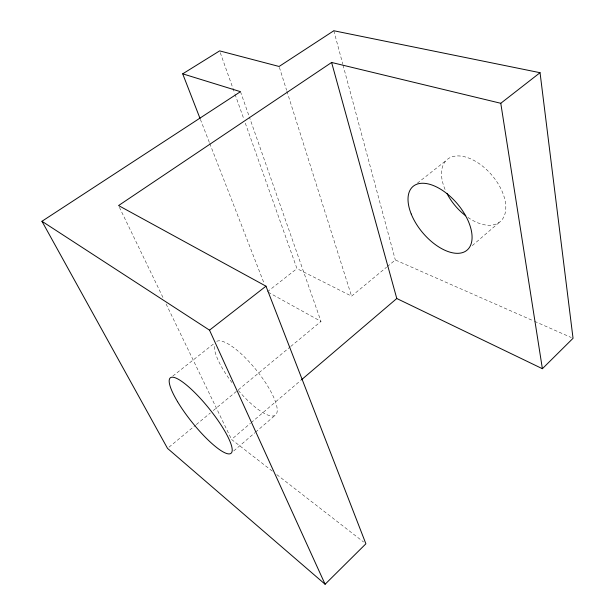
<?xml version="1.0" encoding="UTF-8"?>
<svg xmlns="http://www.w3.org/2000/svg" width="615" height="615" viewBox="0 0 615 615"><rect width="100%" height="100%" fill="white"/><g stroke="black" fill="none" stroke-linecap="round" stroke-linejoin="round"><path stroke-width="0.46" stroke-dasharray="3.08 2.31" d="M233.746 450.941L254.841 432.776M255.571 432.153L275.213 415.24M472.282 245.616L499.626 222.077M272.291 471.105L231.532 439.448L250.459 423.305M251.181 422.682L300.689 380.462M168.994 447.166L195.555 425.196M196.293 424.581L210.315 412.988M213.267 410.543L237.621 390.402M238.359 389.795L290.011 347.068M290.749 346.46L320.999 321.43L249.367 117.004M245.3 123.154L296.96 268.601L351.565 296.153L386.566 267.202M387.289 266.603L395.314 259.968L533.643 320.938M172.8 376.072L214.65 343.07M417.316 183.224L446.206 160.43M267.371 291.771L296.96 268.601M534.52 321.322L571.289 337.527M268.209 292.233L320.999 321.43M276.819 474.619L363.626 542.03M119.402 207.278L163.167 297.906M166.088 303.941L231.532 439.448M200.39 119.379L209.415 142.603M209.761 143.495L264.242 283.73M220.27 52.69L234.715 93.342M235.038 94.249L244.017 119.541M240.488 91.673L249.052 116.097M279.387 67.389L286.605 90.267M286.89 91.181L351.565 296.153M333.822 30.75L342.786 64.16M343.032 65.082L395.314 259.968M445.076 189.497A40.821 23.87 49.4 0 1 465.486 157.002A40.821 23.87 49.4 0 1 505.784 206.279A40.821 23.87 49.4 0 1 467.892 217.395M216.734 341.34A47.163 13.445 51 0 1 256.432 370.215A47.163 13.445 51 0 1 275.912 414.633A47.163 13.445 51 0 1 238.228 390.364M231.993 382.63A47.163 13.445 51 0 1 214.474 344.631"/><path stroke-width="0.92" d="M200.044 118.487L182.693 73.831L240.488 91.673L41.958 221.277L167.518 448.389L325.104 584.25L365.894 543.791L265.98 286.175L118.564 205.556L331.608 62.469L500.779 103.289L540.047 72.701L573.042 338.296L542.384 368.708L396.783 298.506L331.608 62.469M301.419 379.839L396.783 298.506M41.958 221.277L209.515 330.155L265.98 286.175M182.693 73.831L219.632 50.884L279.095 66.474L333.822 30.75L540.047 72.701M209.515 330.155L325.104 584.25M500.779 103.289L542.384 368.708M465.716 215.811A40.821 23.87 49.4 0 1 446.944 193.464M411.227 214.028A41.759 22.57 49.7 0 0 466.524 250.574A41.759 22.57 49.7 0 0 442.37 190.319A41.759 22.57 49.7 0 0 411.227 214.028M177.604 401.733A48.424 10.932 51.2 0 0 230.833 453.447A48.424 10.932 51.2 0 0 193.671 391.501A48.424 10.932 51.2 0 0 177.604 401.733"/></g></svg>
